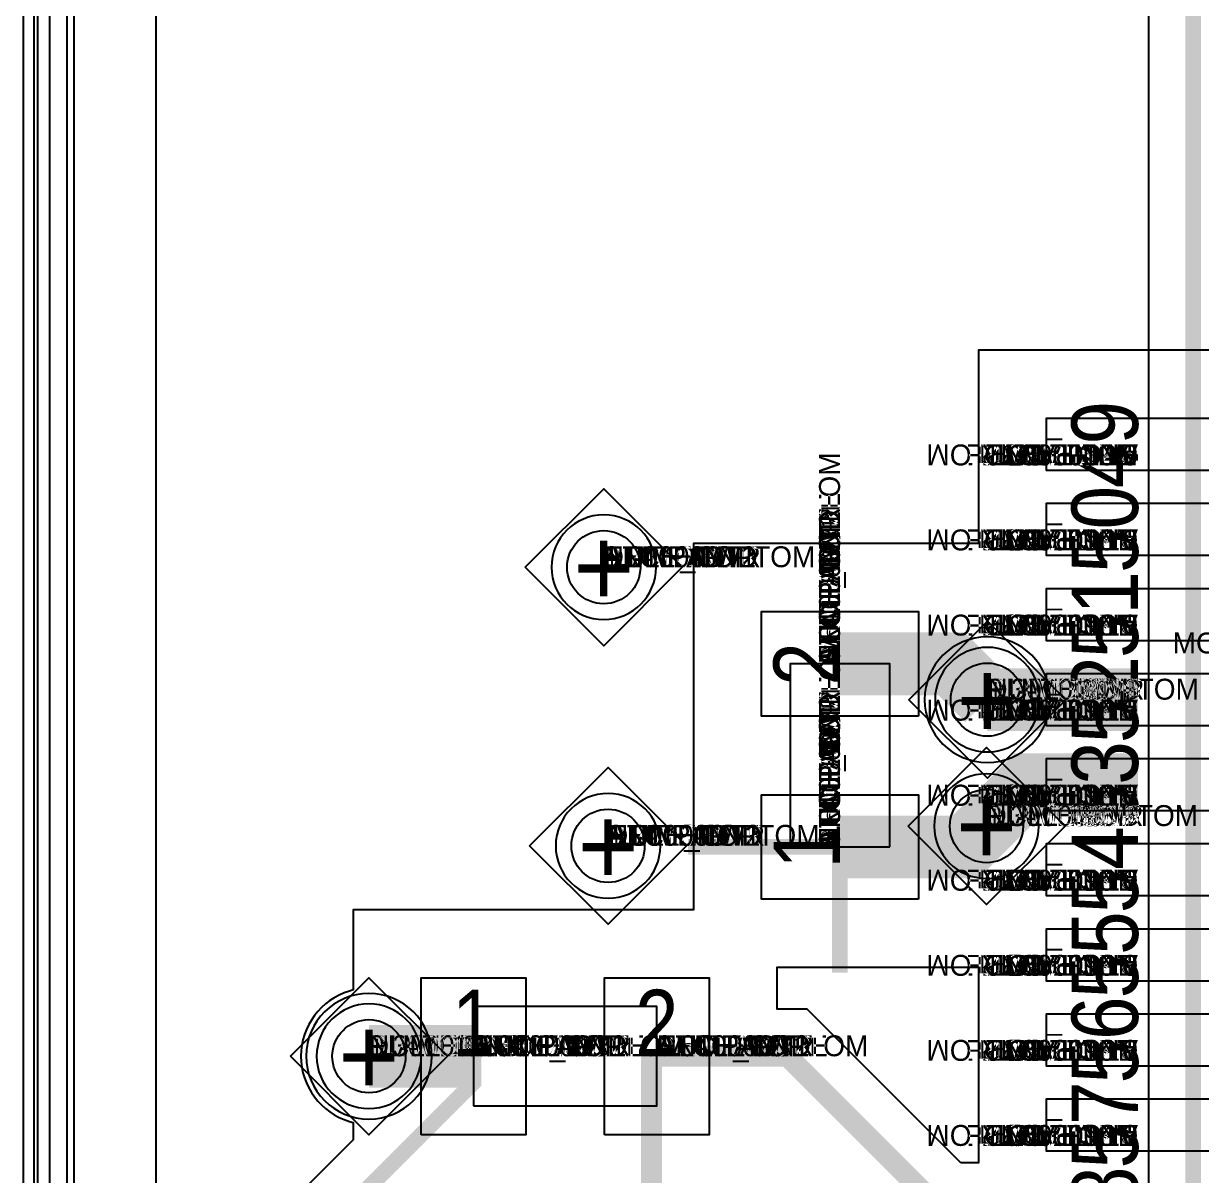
# Model space of a CAD drawing. Extents: x 0 to 323, y 0 to 320.
# Drawn here: x 0 to 11.25, y 78.46 to 89.47 of the extents above; entities that cross this region are included whole.
import ezdxf
from ezdxf.enums import TextEntityAlignment as Align

# ---------------------------------------------------------------- set-up
doc = ezdxf.new("R2010")
doc.units = 0
doc.header["$MEASUREMENT"] = 0
doc.layers.get('0').update_dxf_attribs({"linetype": 'CONTINUOUS'})
for name, color, linetype in [('BOARD_GEOMETRY_OUTLINE', 1, 'CONTINUOUS'), ('CDN_FIGURES', 7, 'CONTINUOUS'), ('ETCH_BOTTOM', 7, 'CONTINUOUS'), ('ETCH_GND', 3, 'CONTINUOUS'), ('ETCH_INT1', 4, 'CONTINUOUS'), ('ETCH_INT2', 5, 'CONTINUOUS'), ('ETCH_PWR', 6, 'CONTINUOUS'), ('ETCH_TOP', 2, 'CONTINUOUS'), ('MANUFACTURING_NCLEGEND-1-6', 8, 'CONTINUOUS'), ('PACKAGE_GEOMETRY_ASSEMBLY_TOP', 11, 'CONTINUOUS'), ('PACKAGE_GEOMETRY_PIN_NUMBER', 9, 'CONTINUOUS')]:
    doc.layers.add(name, color=color, linetype=linetype)

# ---------------------------------------------------------------- blocks, each defined once
blk = doc.blocks.new('PAD_INFO')
for tag in ['SHAPE_TYPE', 'PAD_HEIGHT', 'PAD_LAYER', 'PAD_TYPE', 'PAD_WIDTH']:
    blk.add_attdef(tag, (0, 0), '', height=0.2)
at = {"flags": 2}
blk.add_attdef('CDN_TYPE', (0, 0), '', height=0.2, dxfattribs=at)
blk = doc.blocks.new('DRILL_INFO')
at = {"flags": 2}
blk.add_attdef('CDN_TYPE', (0, 0), '', height=0.2, dxfattribs=at)
for tag in ['FSHAPE', 'FCHAR', 'DRILL_HEIGHT', 'DIAMETER', 'PLATED', 'DRILL_WIDTH']:
    blk.add_attdef(tag, (0, 0), '', height=0.2)
blk = doc.blocks.new('VIA0700X0300')
at = {"layer": 'ETCH_BOTTOM'}
blk.add_circle((0, 0), 0.35, dxfattribs=at)
at = {"layer": 'ETCH_GND'}
blk.add_circle((0, 0), 0.35, dxfattribs=at)
at = {"layer": 'ETCH_INT1'}
blk.add_circle((0, 0), 0.35, dxfattribs=at)
at = {"layer": 'ETCH_INT2'}
blk.add_circle((0, 0), 0.35, dxfattribs=at)
at = {"layer": 'ETCH_PWR'}
blk.add_circle((0, 0), 0.35, dxfattribs=at)
at = {"layer": 'ETCH_TOP'}
blk.add_circle((0, 0), 0.35, dxfattribs=at)
ref = blk.add_blockref('PAD_INFO', (0, 0))
ref.add_attrib('PAD_LAYER', 'ETCH_TOP', (0, 0), dxfattribs={"height": 0.2})
ref.add_attrib('SHAPE_TYPE', 'NULL', (0, 0), dxfattribs={"height": 0.2})
ref.add_attrib('PAD_TYPE', 'ANTIPAD', (0, 0), dxfattribs={"height": 0.2})
ref.add_attrib('PAD_WIDTH', '0.000000', (0, 0), dxfattribs={"height": 0.2})
ref.add_attrib('PAD_HEIGHT', '0.000000', (0, 0), dxfattribs={"height": 0.2})
ref = blk.add_blockref('PAD_INFO', (0, 0))
ref.add_attrib('PAD_LAYER', 'ETCH_GND', (0, 0), dxfattribs={"height": 0.2})
ref.add_attrib('SHAPE_TYPE', 'NULL', (0, 0), dxfattribs={"height": 0.2})
ref.add_attrib('PAD_TYPE', 'ANTIPAD', (0, 0), dxfattribs={"height": 0.2})
ref.add_attrib('PAD_WIDTH', '0.000000', (0, 0), dxfattribs={"height": 0.2})
ref.add_attrib('PAD_HEIGHT', '0.000000', (0, 0), dxfattribs={"height": 0.2})
ref = blk.add_blockref('PAD_INFO', (0, 0))
ref.add_attrib('PAD_LAYER', 'ETCH_INT1', (0, 0), dxfattribs={"height": 0.2})
ref.add_attrib('SHAPE_TYPE', 'NULL', (0, 0), dxfattribs={"height": 0.2})
ref.add_attrib('PAD_TYPE', 'ANTIPAD', (0, 0), dxfattribs={"height": 0.2})
ref.add_attrib('PAD_WIDTH', '0.000000', (0, 0), dxfattribs={"height": 0.2})
ref.add_attrib('PAD_HEIGHT', '0.000000', (0, 0), dxfattribs={"height": 0.2})
ref = blk.add_blockref('PAD_INFO', (0, 0))
ref.add_attrib('PAD_LAYER', 'ETCH_INT2', (0, 0), dxfattribs={"height": 0.2})
ref.add_attrib('SHAPE_TYPE', 'NULL', (0, 0), dxfattribs={"height": 0.2})
ref.add_attrib('PAD_TYPE', 'ANTIPAD', (0, 0), dxfattribs={"height": 0.2})
ref.add_attrib('PAD_WIDTH', '0.000000', (0, 0), dxfattribs={"height": 0.2})
ref.add_attrib('PAD_HEIGHT', '0.000000', (0, 0), dxfattribs={"height": 0.2})
ref = blk.add_blockref('PAD_INFO', (0, 0))
ref.add_attrib('PAD_LAYER', 'ETCH_PWR', (0, 0), dxfattribs={"height": 0.2})
ref.add_attrib('SHAPE_TYPE', 'NULL', (0, 0), dxfattribs={"height": 0.2})
ref.add_attrib('PAD_TYPE', 'ANTIPAD', (0, 0), dxfattribs={"height": 0.2})
ref.add_attrib('PAD_WIDTH', '0.000000', (0, 0), dxfattribs={"height": 0.2})
ref.add_attrib('PAD_HEIGHT', '0.000000', (0, 0), dxfattribs={"height": 0.2})
ref = blk.add_blockref('PAD_INFO', (0, 0))
ref.add_attrib('PAD_LAYER', 'ETCH_BOTTOM', (0, 0), dxfattribs={"height": 0.2})
ref.add_attrib('SHAPE_TYPE', 'NULL', (0, 0), dxfattribs={"height": 0.2})
ref.add_attrib('PAD_TYPE', 'ANTIPAD', (0, 0), dxfattribs={"height": 0.2})
ref.add_attrib('PAD_WIDTH', '0.000000', (0, 0), dxfattribs={"height": 0.2})
ref.add_attrib('PAD_HEIGHT', '0.000000', (0, 0), dxfattribs={"height": 0.2})
ref = blk.add_blockref('PAD_INFO', (0, 0))
ref.add_attrib('PAD_LAYER', 'ETCH_TOP', (0, 0), dxfattribs={"height": 0.2})
ref.add_attrib('SHAPE_TYPE', 'NULL', (0, 0), dxfattribs={"height": 0.2})
ref.add_attrib('PAD_TYPE', 'THERMAL', (0, 0), dxfattribs={"height": 0.2})
ref.add_attrib('PAD_WIDTH', '0.000000', (0, 0), dxfattribs={"height": 0.2})
ref.add_attrib('PAD_HEIGHT', '0.000000', (0, 0), dxfattribs={"height": 0.2})
ref = blk.add_blockref('PAD_INFO', (0, 0))
ref.add_attrib('PAD_LAYER', 'ETCH_GND', (0, 0), dxfattribs={"height": 0.2})
ref.add_attrib('SHAPE_TYPE', 'NULL', (0, 0), dxfattribs={"height": 0.2})
ref.add_attrib('PAD_TYPE', 'THERMAL', (0, 0), dxfattribs={"height": 0.2})
ref.add_attrib('PAD_WIDTH', '0.000000', (0, 0), dxfattribs={"height": 0.2})
ref.add_attrib('PAD_HEIGHT', '0.000000', (0, 0), dxfattribs={"height": 0.2})
ref = blk.add_blockref('PAD_INFO', (0, 0))
ref.add_attrib('PAD_LAYER', 'ETCH_INT1', (0, 0), dxfattribs={"height": 0.2})
ref.add_attrib('SHAPE_TYPE', 'NULL', (0, 0), dxfattribs={"height": 0.2})
ref.add_attrib('PAD_TYPE', 'THERMAL', (0, 0), dxfattribs={"height": 0.2})
ref.add_attrib('PAD_WIDTH', '0.000000', (0, 0), dxfattribs={"height": 0.2})
ref.add_attrib('PAD_HEIGHT', '0.000000', (0, 0), dxfattribs={"height": 0.2})
ref = blk.add_blockref('PAD_INFO', (0, 0))
ref.add_attrib('PAD_LAYER', 'ETCH_INT2', (0, 0), dxfattribs={"height": 0.2})
ref.add_attrib('SHAPE_TYPE', 'NULL', (0, 0), dxfattribs={"height": 0.2})
ref.add_attrib('PAD_TYPE', 'THERMAL', (0, 0), dxfattribs={"height": 0.2})
ref.add_attrib('PAD_WIDTH', '0.000000', (0, 0), dxfattribs={"height": 0.2})
ref.add_attrib('PAD_HEIGHT', '0.000000', (0, 0), dxfattribs={"height": 0.2})
ref = blk.add_blockref('PAD_INFO', (0, 0))
ref.add_attrib('PAD_LAYER', 'ETCH_PWR', (0, 0), dxfattribs={"height": 0.2})
ref.add_attrib('SHAPE_TYPE', 'NULL', (0, 0), dxfattribs={"height": 0.2})
ref.add_attrib('PAD_TYPE', 'THERMAL', (0, 0), dxfattribs={"height": 0.2})
ref.add_attrib('PAD_WIDTH', '0.000000', (0, 0), dxfattribs={"height": 0.2})
ref.add_attrib('PAD_HEIGHT', '0.000000', (0, 0), dxfattribs={"height": 0.2})
ref = blk.add_blockref('PAD_INFO', (0, 0))
ref.add_attrib('PAD_LAYER', 'ETCH_BOTTOM', (0, 0), dxfattribs={"height": 0.2})
ref.add_attrib('SHAPE_TYPE', 'NULL', (0, 0), dxfattribs={"height": 0.2})
ref.add_attrib('PAD_TYPE', 'THERMAL', (0, 0), dxfattribs={"height": 0.2})
ref.add_attrib('PAD_WIDTH', '0.000000', (0, 0), dxfattribs={"height": 0.2})
ref.add_attrib('PAD_HEIGHT', '0.000000', (0, 0), dxfattribs={"height": 0.2})
ref = blk.add_blockref('PAD_INFO', (0, 0))
ref.add_attrib('PAD_LAYER', 'ETCH_TOP', (0, 0), dxfattribs={"height": 0.2})
ref.add_attrib('SHAPE_TYPE', 'CIRCLE', (0, 0), dxfattribs={"height": 0.2})
ref.add_attrib('PAD_TYPE', 'REGULAR', (0, 0), dxfattribs={"height": 0.2})
ref.add_attrib('PAD_WIDTH', '0.700000', (0, 0), dxfattribs={"height": 0.2})
ref.add_attrib('PAD_HEIGHT', '0.700000', (0, 0), dxfattribs={"height": 0.2})
ref = blk.add_blockref('PAD_INFO', (0, 0))
ref.add_attrib('PAD_LAYER', 'ETCH_GND', (0, 0), dxfattribs={"height": 0.2})
ref.add_attrib('SHAPE_TYPE', 'CIRCLE', (0, 0), dxfattribs={"height": 0.2})
ref.add_attrib('PAD_TYPE', 'REGULAR', (0, 0), dxfattribs={"height": 0.2})
ref.add_attrib('PAD_WIDTH', '0.700000', (0, 0), dxfattribs={"height": 0.2})
ref.add_attrib('PAD_HEIGHT', '0.700000', (0, 0), dxfattribs={"height": 0.2})
ref = blk.add_blockref('PAD_INFO', (0, 0))
ref.add_attrib('PAD_LAYER', 'ETCH_INT1', (0, 0), dxfattribs={"height": 0.2})
ref.add_attrib('SHAPE_TYPE', 'CIRCLE', (0, 0), dxfattribs={"height": 0.2})
ref.add_attrib('PAD_TYPE', 'REGULAR', (0, 0), dxfattribs={"height": 0.2})
ref.add_attrib('PAD_WIDTH', '0.700000', (0, 0), dxfattribs={"height": 0.2})
ref.add_attrib('PAD_HEIGHT', '0.700000', (0, 0), dxfattribs={"height": 0.2})
ref = blk.add_blockref('PAD_INFO', (0, 0))
ref.add_attrib('PAD_LAYER', 'ETCH_INT2', (0, 0), dxfattribs={"height": 0.2})
ref.add_attrib('SHAPE_TYPE', 'CIRCLE', (0, 0), dxfattribs={"height": 0.2})
ref.add_attrib('PAD_TYPE', 'REGULAR', (0, 0), dxfattribs={"height": 0.2})
ref.add_attrib('PAD_WIDTH', '0.700000', (0, 0), dxfattribs={"height": 0.2})
ref.add_attrib('PAD_HEIGHT', '0.700000', (0, 0), dxfattribs={"height": 0.2})
ref = blk.add_blockref('PAD_INFO', (0, 0))
ref.add_attrib('PAD_LAYER', 'ETCH_PWR', (0, 0), dxfattribs={"height": 0.2})
ref.add_attrib('SHAPE_TYPE', 'CIRCLE', (0, 0), dxfattribs={"height": 0.2})
ref.add_attrib('PAD_TYPE', 'REGULAR', (0, 0), dxfattribs={"height": 0.2})
ref.add_attrib('PAD_WIDTH', '0.700000', (0, 0), dxfattribs={"height": 0.2})
ref.add_attrib('PAD_HEIGHT', '0.700000', (0, 0), dxfattribs={"height": 0.2})
ref = blk.add_blockref('PAD_INFO', (0, 0))
ref.add_attrib('PAD_LAYER', 'ETCH_BOTTOM', (0, 0), dxfattribs={"height": 0.2})
ref.add_attrib('SHAPE_TYPE', 'CIRCLE', (0, 0), dxfattribs={"height": 0.2})
ref.add_attrib('PAD_TYPE', 'REGULAR', (0, 0), dxfattribs={"height": 0.2})
ref.add_attrib('PAD_WIDTH', '0.700000', (0, 0), dxfattribs={"height": 0.2})
ref.add_attrib('PAD_HEIGHT', '0.700000', (0, 0), dxfattribs={"height": 0.2})
ref = blk.add_blockref('DRILL_INFO', (0, 0))
ref.add_attrib('DIAMETER', '0.300000', (0, 0), dxfattribs={"height": 0.2})
ref.add_attrib('PLATED', 'PLATED', (0, 0), dxfattribs={"height": 0.2})
ref.add_attrib('FSHAPE', 'DIAMOND', (0, 0), dxfattribs={"height": 0.2})
ref.add_attrib('FCHAR', '+', (0, 0), dxfattribs={"height": 0.2})
ref.add_attrib('DRILL_WIDTH', '1.500000', (0, 0), dxfattribs={"height": 0.2})
ref.add_attrib('DRILL_HEIGHT', '1.500000', (0, 0), dxfattribs={"height": 0.2})
for tag in ['CDN_TYPE', 'PIN']:
    blk.add_attdef(tag, (0, 0), '', height=0.2)
at = {"flags": 2}
for tag in ['PSTKNAME', 'BBV']:
    blk.add_attdef(tag, (0, 0), '', height=0.2, dxfattribs=at)
blk = doc.blocks.new('FIGURE_DIAMOND')
at = {"layer": 'CDN_FIGURES'}
blk.add_lwpolyline([(-0.5, 0), (0, 0.5), (0.5, 0), (0, -0.5)], close=True, dxfattribs=at)
blk = doc.blocks.new('RC1750X0500TS')
at = {"layer": 'ETCH_TOP'}
blk.add_lwpolyline([(-0.875, -0.25), (-0.875, 0.25), (0.875, 0.25), (0.875, -0.25)], close=True, dxfattribs=at)
ref = blk.add_blockref('PAD_INFO', (0, 0))
ref.add_attrib('PAD_LAYER', 'ETCH_TOP', (0, 0), dxfattribs={"height": 0.2})
ref.add_attrib('SHAPE_TYPE', 'NULL', (0, 0), dxfattribs={"height": 0.2})
ref.add_attrib('PAD_TYPE', 'ANTIPAD', (0, 0), dxfattribs={"height": 0.2})
ref.add_attrib('PAD_WIDTH', '0.000000', (0, 0), dxfattribs={"height": 0.2})
ref.add_attrib('PAD_HEIGHT', '0.000000', (0, 0), dxfattribs={"height": 0.2})
ref = blk.add_blockref('PAD_INFO', (0, 0))
ref.add_attrib('PAD_LAYER', 'ETCH_GND', (0, 0), dxfattribs={"height": 0.2})
ref.add_attrib('SHAPE_TYPE', 'NULL', (0, 0), dxfattribs={"height": 0.2})
ref.add_attrib('PAD_TYPE', 'ANTIPAD', (0, 0), dxfattribs={"height": 0.2})
ref.add_attrib('PAD_WIDTH', '0.000000', (0, 0), dxfattribs={"height": 0.2})
ref.add_attrib('PAD_HEIGHT', '0.000000', (0, 0), dxfattribs={"height": 0.2})
ref = blk.add_blockref('PAD_INFO', (0, 0))
ref.add_attrib('PAD_LAYER', 'ETCH_INT1', (0, 0), dxfattribs={"height": 0.2})
ref.add_attrib('SHAPE_TYPE', 'NULL', (0, 0), dxfattribs={"height": 0.2})
ref.add_attrib('PAD_TYPE', 'ANTIPAD', (0, 0), dxfattribs={"height": 0.2})
ref.add_attrib('PAD_WIDTH', '0.000000', (0, 0), dxfattribs={"height": 0.2})
ref.add_attrib('PAD_HEIGHT', '0.000000', (0, 0), dxfattribs={"height": 0.2})
ref = blk.add_blockref('PAD_INFO', (0, 0))
ref.add_attrib('PAD_LAYER', 'ETCH_INT2', (0, 0), dxfattribs={"height": 0.2})
ref.add_attrib('SHAPE_TYPE', 'NULL', (0, 0), dxfattribs={"height": 0.2})
ref.add_attrib('PAD_TYPE', 'ANTIPAD', (0, 0), dxfattribs={"height": 0.2})
ref.add_attrib('PAD_WIDTH', '0.000000', (0, 0), dxfattribs={"height": 0.2})
ref.add_attrib('PAD_HEIGHT', '0.000000', (0, 0), dxfattribs={"height": 0.2})
ref = blk.add_blockref('PAD_INFO', (0, 0))
ref.add_attrib('PAD_LAYER', 'ETCH_PWR', (0, 0), dxfattribs={"height": 0.2})
ref.add_attrib('SHAPE_TYPE', 'NULL', (0, 0), dxfattribs={"height": 0.2})
ref.add_attrib('PAD_TYPE', 'ANTIPAD', (0, 0), dxfattribs={"height": 0.2})
ref.add_attrib('PAD_WIDTH', '0.000000', (0, 0), dxfattribs={"height": 0.2})
ref.add_attrib('PAD_HEIGHT', '0.000000', (0, 0), dxfattribs={"height": 0.2})
ref = blk.add_blockref('PAD_INFO', (0, 0))
ref.add_attrib('PAD_LAYER', 'ETCH_BOTTOM', (0, 0), dxfattribs={"height": 0.2})
ref.add_attrib('SHAPE_TYPE', 'NULL', (0, 0), dxfattribs={"height": 0.2})
ref.add_attrib('PAD_TYPE', 'ANTIPAD', (0, 0), dxfattribs={"height": 0.2})
ref.add_attrib('PAD_WIDTH', '0.000000', (0, 0), dxfattribs={"height": 0.2})
ref.add_attrib('PAD_HEIGHT', '0.000000', (0, 0), dxfattribs={"height": 0.2})
ref = blk.add_blockref('PAD_INFO', (0, 0))
ref.add_attrib('PAD_LAYER', 'ETCH_TOP', (0, 0), dxfattribs={"height": 0.2})
ref.add_attrib('SHAPE_TYPE', 'NULL', (0, 0), dxfattribs={"height": 0.2})
ref.add_attrib('PAD_TYPE', 'THERMAL', (0, 0), dxfattribs={"height": 0.2})
ref.add_attrib('PAD_WIDTH', '0.000000', (0, 0), dxfattribs={"height": 0.2})
ref.add_attrib('PAD_HEIGHT', '0.000000', (0, 0), dxfattribs={"height": 0.2})
ref = blk.add_blockref('PAD_INFO', (0, 0))
ref.add_attrib('PAD_LAYER', 'ETCH_GND', (0, 0), dxfattribs={"height": 0.2})
ref.add_attrib('SHAPE_TYPE', 'NULL', (0, 0), dxfattribs={"height": 0.2})
ref.add_attrib('PAD_TYPE', 'THERMAL', (0, 0), dxfattribs={"height": 0.2})
ref.add_attrib('PAD_WIDTH', '0.000000', (0, 0), dxfattribs={"height": 0.2})
ref.add_attrib('PAD_HEIGHT', '0.000000', (0, 0), dxfattribs={"height": 0.2})
ref = blk.add_blockref('PAD_INFO', (0, 0))
ref.add_attrib('PAD_LAYER', 'ETCH_INT1', (0, 0), dxfattribs={"height": 0.2})
ref.add_attrib('SHAPE_TYPE', 'NULL', (0, 0), dxfattribs={"height": 0.2})
ref.add_attrib('PAD_TYPE', 'THERMAL', (0, 0), dxfattribs={"height": 0.2})
ref.add_attrib('PAD_WIDTH', '0.000000', (0, 0), dxfattribs={"height": 0.2})
ref.add_attrib('PAD_HEIGHT', '0.000000', (0, 0), dxfattribs={"height": 0.2})
ref = blk.add_blockref('PAD_INFO', (0, 0))
ref.add_attrib('PAD_LAYER', 'ETCH_INT2', (0, 0), dxfattribs={"height": 0.2})
ref.add_attrib('SHAPE_TYPE', 'NULL', (0, 0), dxfattribs={"height": 0.2})
ref.add_attrib('PAD_TYPE', 'THERMAL', (0, 0), dxfattribs={"height": 0.2})
ref.add_attrib('PAD_WIDTH', '0.000000', (0, 0), dxfattribs={"height": 0.2})
ref.add_attrib('PAD_HEIGHT', '0.000000', (0, 0), dxfattribs={"height": 0.2})
ref = blk.add_blockref('PAD_INFO', (0, 0))
ref.add_attrib('PAD_LAYER', 'ETCH_PWR', (0, 0), dxfattribs={"height": 0.2})
ref.add_attrib('SHAPE_TYPE', 'NULL', (0, 0), dxfattribs={"height": 0.2})
ref.add_attrib('PAD_TYPE', 'THERMAL', (0, 0), dxfattribs={"height": 0.2})
ref.add_attrib('PAD_WIDTH', '0.000000', (0, 0), dxfattribs={"height": 0.2})
ref.add_attrib('PAD_HEIGHT', '0.000000', (0, 0), dxfattribs={"height": 0.2})
ref = blk.add_blockref('PAD_INFO', (0, 0))
ref.add_attrib('PAD_LAYER', 'ETCH_BOTTOM', (0, 0), dxfattribs={"height": 0.2})
ref.add_attrib('SHAPE_TYPE', 'NULL', (0, 0), dxfattribs={"height": 0.2})
ref.add_attrib('PAD_TYPE', 'THERMAL', (0, 0), dxfattribs={"height": 0.2})
ref.add_attrib('PAD_WIDTH', '0.000000', (0, 0), dxfattribs={"height": 0.2})
ref.add_attrib('PAD_HEIGHT', '0.000000', (0, 0), dxfattribs={"height": 0.2})
ref = blk.add_blockref('PAD_INFO', (0, 0))
ref.add_attrib('PAD_LAYER', 'ETCH_TOP', (0, 0), dxfattribs={"height": 0.2})
ref.add_attrib('SHAPE_TYPE', 'RECTANGLE', (0, 0), dxfattribs={"height": 0.2})
ref.add_attrib('PAD_TYPE', 'REGULAR', (0, 0), dxfattribs={"height": 0.2})
ref.add_attrib('PAD_WIDTH', '1.750000', (0, 0), dxfattribs={"height": 0.2})
ref.add_attrib('PAD_HEIGHT', '0.500000', (0, 0), dxfattribs={"height": 0.2})
ref = blk.add_blockref('PAD_INFO', (0, 0))
ref.add_attrib('PAD_LAYER', 'ETCH_GND', (0, 0), dxfattribs={"height": 0.2})
ref.add_attrib('SHAPE_TYPE', 'NULL', (0, 0), dxfattribs={"height": 0.2})
ref.add_attrib('PAD_TYPE', 'REGULAR', (0, 0), dxfattribs={"height": 0.2})
ref.add_attrib('PAD_WIDTH', '0.000000', (0, 0), dxfattribs={"height": 0.2})
ref.add_attrib('PAD_HEIGHT', '0.000000', (0, 0), dxfattribs={"height": 0.2})
ref = blk.add_blockref('PAD_INFO', (0, 0))
ref.add_attrib('PAD_LAYER', 'ETCH_INT1', (0, 0), dxfattribs={"height": 0.2})
ref.add_attrib('SHAPE_TYPE', 'NULL', (0, 0), dxfattribs={"height": 0.2})
ref.add_attrib('PAD_TYPE', 'REGULAR', (0, 0), dxfattribs={"height": 0.2})
ref.add_attrib('PAD_WIDTH', '0.000000', (0, 0), dxfattribs={"height": 0.2})
ref.add_attrib('PAD_HEIGHT', '0.000000', (0, 0), dxfattribs={"height": 0.2})
ref = blk.add_blockref('PAD_INFO', (0, 0))
ref.add_attrib('PAD_LAYER', 'ETCH_INT2', (0, 0), dxfattribs={"height": 0.2})
ref.add_attrib('SHAPE_TYPE', 'NULL', (0, 0), dxfattribs={"height": 0.2})
ref.add_attrib('PAD_TYPE', 'REGULAR', (0, 0), dxfattribs={"height": 0.2})
ref.add_attrib('PAD_WIDTH', '0.000000', (0, 0), dxfattribs={"height": 0.2})
ref.add_attrib('PAD_HEIGHT', '0.000000', (0, 0), dxfattribs={"height": 0.2})
ref = blk.add_blockref('PAD_INFO', (0, 0))
ref.add_attrib('PAD_LAYER', 'ETCH_PWR', (0, 0), dxfattribs={"height": 0.2})
ref.add_attrib('SHAPE_TYPE', 'NULL', (0, 0), dxfattribs={"height": 0.2})
ref.add_attrib('PAD_TYPE', 'REGULAR', (0, 0), dxfattribs={"height": 0.2})
ref.add_attrib('PAD_WIDTH', '0.000000', (0, 0), dxfattribs={"height": 0.2})
ref.add_attrib('PAD_HEIGHT', '0.000000', (0, 0), dxfattribs={"height": 0.2})
ref = blk.add_blockref('PAD_INFO', (0, 0))
ref.add_attrib('PAD_LAYER', 'ETCH_BOTTOM', (0, 0), dxfattribs={"height": 0.2})
ref.add_attrib('SHAPE_TYPE', 'NULL', (0, 0), dxfattribs={"height": 0.2})
ref.add_attrib('PAD_TYPE', 'REGULAR', (0, 0), dxfattribs={"height": 0.2})
ref.add_attrib('PAD_WIDTH', '0.000000', (0, 0), dxfattribs={"height": 0.2})
ref.add_attrib('PAD_HEIGHT', '0.000000', (0, 0), dxfattribs={"height": 0.2})
ref = blk.add_blockref('DRILL_INFO', (0, 0))
ref.add_attrib('DIAMETER', '0.000000', (0, 0), dxfattribs={"height": 0.2})
ref.add_attrib('PLATED', 'PLATED', (0, 0), dxfattribs={"height": 0.2})
ref.add_attrib('FSHAPE', 'NULL', (0, 0), dxfattribs={"height": 0.2})
ref.add_attrib('DRILL_WIDTH', '0.000000', (0, 0), dxfattribs={"height": 0.2})
ref.add_attrib('DRILL_HEIGHT', '0.000000', (0, 0), dxfattribs={"height": 0.2})
for tag in ['CDN_TYPE', 'PIN']:
    blk.add_attdef(tag, (0, 0), '', height=0.2)
at = {"flags": 2}
for tag in ['PSTKNAME', 'BBV']:
    blk.add_attdef(tag, (0, 0), '', height=0.2, dxfattribs=at)
blk = doc.blocks.new('F613')
at = {"layer": 'ETCH_TOP'}
ref = blk.add_blockref('RC1750X0500TS', (13.847, 1.653), dxfattribs=dict(at, rotation=90))
ref.add_attrib('CDN_TYPE', 'PIN', (0, 0), dxfattribs={"height": 0.2})
ref.add_attrib('PIN', '49', (0, 0), dxfattribs={"height": 0.2})
ref = blk.add_blockref('RC1750X0500TS', (13.035, 1.653), dxfattribs=dict(at, rotation=90))
ref.add_attrib('CDN_TYPE', 'PIN', (0, 0), dxfattribs={"height": 0.2})
ref.add_attrib('PIN', '50', (0, 0), dxfattribs={"height": 0.2})
ref = blk.add_blockref('RC1750X0500TS', (12.221, 1.653), dxfattribs=dict(at, rotation=90))
ref.add_attrib('CDN_TYPE', 'PIN', (0, 0), dxfattribs={"height": 0.2})
ref.add_attrib('PIN', '51', (0, 0), dxfattribs={"height": 0.2})
ref = blk.add_blockref('RC1750X0500TS', (11.408, 1.653), dxfattribs=dict(at, rotation=90))
ref.add_attrib('CDN_TYPE', 'PIN', (0, 0), dxfattribs={"height": 0.2})
ref.add_attrib('PIN', '52', (0, 0), dxfattribs={"height": 0.2})
ref = blk.add_blockref('RC1750X0500TS', (10.595, 1.653), dxfattribs=dict(at, rotation=90))
ref.add_attrib('CDN_TYPE', 'PIN', (0, 0), dxfattribs={"height": 0.2})
ref.add_attrib('PIN', '53', (0, 0), dxfattribs={"height": 0.2})
ref = blk.add_blockref('RC1750X0500TS', (9.782, 1.653), dxfattribs=dict(at, rotation=90))
ref.add_attrib('CDN_TYPE', 'PIN', (0, 0), dxfattribs={"height": 0.2})
ref.add_attrib('PIN', '54', (0, 0), dxfattribs={"height": 0.2})
ref = blk.add_blockref('RC1750X0500TS', (8.969, 1.653), dxfattribs=dict(at, rotation=90))
ref.add_attrib('CDN_TYPE', 'PIN', (0, 0), dxfattribs={"height": 0.2})
ref.add_attrib('PIN', '55', (0, 0), dxfattribs={"height": 0.2})
ref = blk.add_blockref('RC1750X0500TS', (8.156, 1.653), dxfattribs=dict(at, rotation=90))
ref.add_attrib('CDN_TYPE', 'PIN', (0, 0), dxfattribs={"height": 0.2})
ref.add_attrib('PIN', '56', (0, 0), dxfattribs={"height": 0.2})
ref = blk.add_blockref('RC1750X0500TS', (7.343, 1.653), dxfattribs=dict(at, rotation=90))
ref.add_attrib('CDN_TYPE', 'PIN', (0, 0), dxfattribs={"height": 0.2})
ref.add_attrib('PIN', '57', (0, 0), dxfattribs={"height": 0.2})
at = {"flags": 2}
for tag in ['SYMBOL_TYPE', 'CDN_TYPE', 'REFDES']:
    blk.add_attdef(tag, (0, 0), '', height=0.2, dxfattribs=at)
blk = doc.blocks.new('RC1000X1500TS')
at = {"layer": 'ETCH_TOP'}
blk.add_lwpolyline([(-0.5, -0.75), (-0.5, 0.75), (0.5, 0.75), (0.5, -0.75)], close=True, dxfattribs=at)
ref = blk.add_blockref('PAD_INFO', (0, 0))
ref.add_attrib('PAD_LAYER', 'ETCH_TOP', (0, 0), dxfattribs={"height": 0.2})
ref.add_attrib('SHAPE_TYPE', 'NULL', (0, 0), dxfattribs={"height": 0.2})
ref.add_attrib('PAD_TYPE', 'ANTIPAD', (0, 0), dxfattribs={"height": 0.2})
ref.add_attrib('PAD_WIDTH', '0.000000', (0, 0), dxfattribs={"height": 0.2})
ref.add_attrib('PAD_HEIGHT', '0.000000', (0, 0), dxfattribs={"height": 0.2})
ref = blk.add_blockref('PAD_INFO', (0, 0))
ref.add_attrib('PAD_LAYER', 'ETCH_GND', (0, 0), dxfattribs={"height": 0.2})
ref.add_attrib('SHAPE_TYPE', 'NULL', (0, 0), dxfattribs={"height": 0.2})
ref.add_attrib('PAD_TYPE', 'ANTIPAD', (0, 0), dxfattribs={"height": 0.2})
ref.add_attrib('PAD_WIDTH', '0.000000', (0, 0), dxfattribs={"height": 0.2})
ref.add_attrib('PAD_HEIGHT', '0.000000', (0, 0), dxfattribs={"height": 0.2})
ref = blk.add_blockref('PAD_INFO', (0, 0))
ref.add_attrib('PAD_LAYER', 'ETCH_INT1', (0, 0), dxfattribs={"height": 0.2})
ref.add_attrib('SHAPE_TYPE', 'NULL', (0, 0), dxfattribs={"height": 0.2})
ref.add_attrib('PAD_TYPE', 'ANTIPAD', (0, 0), dxfattribs={"height": 0.2})
ref.add_attrib('PAD_WIDTH', '0.000000', (0, 0), dxfattribs={"height": 0.2})
ref.add_attrib('PAD_HEIGHT', '0.000000', (0, 0), dxfattribs={"height": 0.2})
ref = blk.add_blockref('PAD_INFO', (0, 0))
ref.add_attrib('PAD_LAYER', 'ETCH_INT2', (0, 0), dxfattribs={"height": 0.2})
ref.add_attrib('SHAPE_TYPE', 'NULL', (0, 0), dxfattribs={"height": 0.2})
ref.add_attrib('PAD_TYPE', 'ANTIPAD', (0, 0), dxfattribs={"height": 0.2})
ref.add_attrib('PAD_WIDTH', '0.000000', (0, 0), dxfattribs={"height": 0.2})
ref.add_attrib('PAD_HEIGHT', '0.000000', (0, 0), dxfattribs={"height": 0.2})
ref = blk.add_blockref('PAD_INFO', (0, 0))
ref.add_attrib('PAD_LAYER', 'ETCH_PWR', (0, 0), dxfattribs={"height": 0.2})
ref.add_attrib('SHAPE_TYPE', 'NULL', (0, 0), dxfattribs={"height": 0.2})
ref.add_attrib('PAD_TYPE', 'ANTIPAD', (0, 0), dxfattribs={"height": 0.2})
ref.add_attrib('PAD_WIDTH', '0.000000', (0, 0), dxfattribs={"height": 0.2})
ref.add_attrib('PAD_HEIGHT', '0.000000', (0, 0), dxfattribs={"height": 0.2})
ref = blk.add_blockref('PAD_INFO', (0, 0))
ref.add_attrib('PAD_LAYER', 'ETCH_BOTTOM', (0, 0), dxfattribs={"height": 0.2})
ref.add_attrib('SHAPE_TYPE', 'NULL', (0, 0), dxfattribs={"height": 0.2})
ref.add_attrib('PAD_TYPE', 'ANTIPAD', (0, 0), dxfattribs={"height": 0.2})
ref.add_attrib('PAD_WIDTH', '0.000000', (0, 0), dxfattribs={"height": 0.2})
ref.add_attrib('PAD_HEIGHT', '0.000000', (0, 0), dxfattribs={"height": 0.2})
ref = blk.add_blockref('PAD_INFO', (0, 0))
ref.add_attrib('PAD_LAYER', 'ETCH_TOP', (0, 0), dxfattribs={"height": 0.2})
ref.add_attrib('SHAPE_TYPE', 'NULL', (0, 0), dxfattribs={"height": 0.2})
ref.add_attrib('PAD_TYPE', 'THERMAL', (0, 0), dxfattribs={"height": 0.2})
ref.add_attrib('PAD_WIDTH', '0.000000', (0, 0), dxfattribs={"height": 0.2})
ref.add_attrib('PAD_HEIGHT', '0.000000', (0, 0), dxfattribs={"height": 0.2})
ref = blk.add_blockref('PAD_INFO', (0, 0))
ref.add_attrib('PAD_LAYER', 'ETCH_GND', (0, 0), dxfattribs={"height": 0.2})
ref.add_attrib('SHAPE_TYPE', 'NULL', (0, 0), dxfattribs={"height": 0.2})
ref.add_attrib('PAD_TYPE', 'THERMAL', (0, 0), dxfattribs={"height": 0.2})
ref.add_attrib('PAD_WIDTH', '0.000000', (0, 0), dxfattribs={"height": 0.2})
ref.add_attrib('PAD_HEIGHT', '0.000000', (0, 0), dxfattribs={"height": 0.2})
ref = blk.add_blockref('PAD_INFO', (0, 0))
ref.add_attrib('PAD_LAYER', 'ETCH_INT1', (0, 0), dxfattribs={"height": 0.2})
ref.add_attrib('SHAPE_TYPE', 'NULL', (0, 0), dxfattribs={"height": 0.2})
ref.add_attrib('PAD_TYPE', 'THERMAL', (0, 0), dxfattribs={"height": 0.2})
ref.add_attrib('PAD_WIDTH', '0.000000', (0, 0), dxfattribs={"height": 0.2})
ref.add_attrib('PAD_HEIGHT', '0.000000', (0, 0), dxfattribs={"height": 0.2})
ref = blk.add_blockref('PAD_INFO', (0, 0))
ref.add_attrib('PAD_LAYER', 'ETCH_INT2', (0, 0), dxfattribs={"height": 0.2})
ref.add_attrib('SHAPE_TYPE', 'NULL', (0, 0), dxfattribs={"height": 0.2})
ref.add_attrib('PAD_TYPE', 'THERMAL', (0, 0), dxfattribs={"height": 0.2})
ref.add_attrib('PAD_WIDTH', '0.000000', (0, 0), dxfattribs={"height": 0.2})
ref.add_attrib('PAD_HEIGHT', '0.000000', (0, 0), dxfattribs={"height": 0.2})
ref = blk.add_blockref('PAD_INFO', (0, 0))
ref.add_attrib('PAD_LAYER', 'ETCH_PWR', (0, 0), dxfattribs={"height": 0.2})
ref.add_attrib('SHAPE_TYPE', 'NULL', (0, 0), dxfattribs={"height": 0.2})
ref.add_attrib('PAD_TYPE', 'THERMAL', (0, 0), dxfattribs={"height": 0.2})
ref.add_attrib('PAD_WIDTH', '0.000000', (0, 0), dxfattribs={"height": 0.2})
ref.add_attrib('PAD_HEIGHT', '0.000000', (0, 0), dxfattribs={"height": 0.2})
ref = blk.add_blockref('PAD_INFO', (0, 0))
ref.add_attrib('PAD_LAYER', 'ETCH_BOTTOM', (0, 0), dxfattribs={"height": 0.2})
ref.add_attrib('SHAPE_TYPE', 'NULL', (0, 0), dxfattribs={"height": 0.2})
ref.add_attrib('PAD_TYPE', 'THERMAL', (0, 0), dxfattribs={"height": 0.2})
ref.add_attrib('PAD_WIDTH', '0.000000', (0, 0), dxfattribs={"height": 0.2})
ref.add_attrib('PAD_HEIGHT', '0.000000', (0, 0), dxfattribs={"height": 0.2})
ref = blk.add_blockref('PAD_INFO', (0, 0))
ref.add_attrib('PAD_LAYER', 'ETCH_GND', (0, 0), dxfattribs={"height": 0.2})
ref.add_attrib('SHAPE_TYPE', 'NULL', (0, 0), dxfattribs={"height": 0.2})
ref.add_attrib('PAD_TYPE', 'REGULAR', (0, 0), dxfattribs={"height": 0.2})
ref.add_attrib('PAD_WIDTH', '0.000000', (0, 0), dxfattribs={"height": 0.2})
ref.add_attrib('PAD_HEIGHT', '0.000000', (0, 0), dxfattribs={"height": 0.2})
ref = blk.add_blockref('PAD_INFO', (0, 0))
ref.add_attrib('PAD_LAYER', 'ETCH_INT1', (0, 0), dxfattribs={"height": 0.2})
ref.add_attrib('SHAPE_TYPE', 'NULL', (0, 0), dxfattribs={"height": 0.2})
ref.add_attrib('PAD_TYPE', 'REGULAR', (0, 0), dxfattribs={"height": 0.2})
ref.add_attrib('PAD_WIDTH', '0.000000', (0, 0), dxfattribs={"height": 0.2})
ref.add_attrib('PAD_HEIGHT', '0.000000', (0, 0), dxfattribs={"height": 0.2})
ref = blk.add_blockref('PAD_INFO', (0, 0))
ref.add_attrib('PAD_LAYER', 'ETCH_INT2', (0, 0), dxfattribs={"height": 0.2})
ref.add_attrib('SHAPE_TYPE', 'NULL', (0, 0), dxfattribs={"height": 0.2})
ref.add_attrib('PAD_TYPE', 'REGULAR', (0, 0), dxfattribs={"height": 0.2})
ref.add_attrib('PAD_WIDTH', '0.000000', (0, 0), dxfattribs={"height": 0.2})
ref.add_attrib('PAD_HEIGHT', '0.000000', (0, 0), dxfattribs={"height": 0.2})
ref = blk.add_blockref('PAD_INFO', (0, 0))
ref.add_attrib('PAD_LAYER', 'ETCH_PWR', (0, 0), dxfattribs={"height": 0.2})
ref.add_attrib('SHAPE_TYPE', 'NULL', (0, 0), dxfattribs={"height": 0.2})
ref.add_attrib('PAD_TYPE', 'REGULAR', (0, 0), dxfattribs={"height": 0.2})
ref.add_attrib('PAD_WIDTH', '0.000000', (0, 0), dxfattribs={"height": 0.2})
ref.add_attrib('PAD_HEIGHT', '0.000000', (0, 0), dxfattribs={"height": 0.2})
ref = blk.add_blockref('PAD_INFO', (0, 0))
ref.add_attrib('PAD_LAYER', 'ETCH_BOTTOM', (0, 0), dxfattribs={"height": 0.2})
ref.add_attrib('SHAPE_TYPE', 'NULL', (0, 0), dxfattribs={"height": 0.2})
ref.add_attrib('PAD_TYPE', 'REGULAR', (0, 0), dxfattribs={"height": 0.2})
ref.add_attrib('PAD_WIDTH', '0.000000', (0, 0), dxfattribs={"height": 0.2})
ref.add_attrib('PAD_HEIGHT', '0.000000', (0, 0), dxfattribs={"height": 0.2})
ref = blk.add_blockref('DRILL_INFO', (0, 0))
ref.add_attrib('DIAMETER', '0.000000', (0, 0), dxfattribs={"height": 0.2})
ref.add_attrib('PLATED', 'PLATED', (0, 0), dxfattribs={"height": 0.2})
ref.add_attrib('FSHAPE', 'NULL', (0, 0), dxfattribs={"height": 0.2})
ref.add_attrib('DRILL_WIDTH', '0.000000', (0, 0), dxfattribs={"height": 0.2})
ref.add_attrib('DRILL_HEIGHT', '0.000000', (0, 0), dxfattribs={"height": 0.2})
ref = blk.add_blockref('PAD_INFO', (0, 0))
ref.add_attrib('PAD_LAYER', 'ETCH_TOP', (0, 0), dxfattribs={"height": 0.2})
ref.add_attrib('SHAPE_TYPE', 'RECTANGLE', (0, 0), dxfattribs={"height": 0.2})
ref.add_attrib('PAD_TYPE', 'REGULAR', (0, 0), dxfattribs={"height": 0.2})
ref.add_attrib('PAD_WIDTH', '1.000000', (0, 0), dxfattribs={"height": 0.2})
ref.add_attrib('PAD_HEIGHT', '1.500000', (0, 0), dxfattribs={"height": 0.2})
for tag in ['CDN_TYPE', 'PIN']:
    blk.add_attdef(tag, (0, 0), '', height=0.2)
at = {"flags": 2}
for tag in ['PSTKNAME', 'BBV']:
    blk.add_attdef(tag, (0, 0), '', height=0.2, dxfattribs=at)
blk = doc.blocks.new('F56')
at = {"layer": 'PACKAGE_GEOMETRY_ASSEMBLY_TOP'}
blk.add_lwpolyline([(0, -0.475), (1.75, -0.475), (1.75, 0.475), (0, 0.475)], close=True, dxfattribs=at)
at = {"layer": 'ETCH_TOP'}
ref = blk.add_blockref('RC1000X1500TS', (0, 0), dxfattribs=at)
ref.add_attrib('CDN_TYPE', 'PIN', (0, 0), dxfattribs={"height": 0.2})
ref.add_attrib('PIN', '1', (0, 0), dxfattribs={"height": 0.2})
ref = blk.add_blockref('RC1000X1500TS', (1.75, 0), dxfattribs=at)
ref.add_attrib('CDN_TYPE', 'PIN', (0, 0), dxfattribs={"height": 0.2})
ref.add_attrib('PIN', '2', (0, 0), dxfattribs={"height": 0.2})
at = {"flags": 2}
for tag in ['SYMBOL_TYPE', 'CDN_TYPE', 'REFDES']:
    blk.add_attdef(tag, (0, 0), '', height=0.2, dxfattribs=at)

msp = doc.modelspace()

# ---------------------------------------------------------------- linework, layer by layer
at = {"layer": 'BOARD_GEOMETRY_OUTLINE'}
msp.add_lwpolyline([(0, 116.6), (0, 118.2), (190.2, 118.2), (190.2, 0), (0, 0), (0, 118.2)], dxfattribs=at)
at = {"layer": 'ETCH_BOTTOM'}
msp.add_lwpolyline([(0.135, 0.375), (0.135, 117.746), (189.669, 117.746), (189.669, 0.375)], close=True, dxfattribs=at)
msp.add_lwpolyline([(27.52, 112, 0.15, 0.15, 0), (26.395, 113.125, 0.15, 0.15, 0), (19.434, 113.125, 0.15, 0.15, 0), (11.175, 104.866, 0.15, 0.15, 0), (11.175, 70.664, 0.15, 0.15, 0), (13.966, 67.873, 0.15, 0.15, 0), (18.023, 67.873, 0.15, 0.15, 0), (18.77, 68.62, 0.15, 0.15, 0), (20.43, 68.62, 0.15, 0.15, 0)], format="xyseb", dxfattribs=at)
msp.add_lwpolyline([(10.75, 70.488), (10.75, 105.042)], dxfattribs=at)
for points in [[(9.208, 83.608, 1), (9.208, 82.408, 1)], [(3.3, 80.2, 1), (3.3, 79, 1)]]:
    msp.add_lwpolyline(points, format="xyb", close=True, dxfattribs=at)
at = {"layer": 'ETCH_GND'}
msp.add_lwpolyline([(189.5, 0.35), (0.1, 0.35), (0.1, 117.55), (189.5, 117.55)], close=True, dxfattribs=at)
for points in [[(9.708, 83.008, 1), (8.708, 83.008, 1)], [(3.8, 79.6, 1), (2.8, 79.6, 1)]]:
    msp.add_lwpolyline(points, format="xyb", close=True, dxfattribs=at)
at = {"layer": 'ETCH_INT1'}
msp.add_lwpolyline([(189.747, 0.331), (0.416, 0.331), (0.416, 117.577), (189.747, 117.577)], close=True, dxfattribs=at)
for points in [[(9.808, 83.008, 1), (8.608, 83.008, 1)], [(3.9, 79.6, 1), (2.7, 79.6, 1)]]:
    msp.add_lwpolyline(points, format="xyb", close=True, dxfattribs=at)
at = {"layer": 'ETCH_INT2'}
msp.add_lwpolyline([(189.88, 0.665), (0.485, 0.665), (0.485, 117.596), (189.88, 117.596)], close=True, dxfattribs=at)
for points in [[(9.708, 83.008, 1), (8.708, 83.008, 1)], [(3.8, 79.6, 1), (2.8, 79.6, 1)]]:
    msp.add_lwpolyline(points, format="xyb", close=True, dxfattribs=at)
at = {"layer": 'ETCH_PWR'}
msp.add_lwpolyline([(0.25, 36.85), (0.25, 117.35), (188.75, 117.35)], dxfattribs=at)
for points in [[(5.543, 84.774, 1), (5.543, 83.774, 1)], [(9.7, 81.8, 1), (8.7, 81.8, 1)], [(5.584, 82.111, 1), (5.584, 81.111, 1)], [(3.8, 79.6, 1), (2.8, 79.6, 1)]]:
    msp.add_lwpolyline(points, format="xyb", close=True, dxfattribs=at)
at = {"layer": 'ETCH_TOP'}
msp.add_lwpolyline([(1.266, 57.042), (1.266, 116.848), (46.35, 116.848)], dxfattribs=at)
for points, format in [([(11.4, 86.347), (9.122, 86.347), (9.122, 84.5), (6.4, 84.5), (6.4, 81), (3.15, 81), (3.15, 80.234), (3.114, 80.223, 0.744649), (3.114, 78.977), (3.15, 78.966), (3.15, 78.801), (2.2, 77.851)], "xyb"), ([(7.8, 83.35, 0.6, 0.6, 0), (8.866, 83.35, 0.6, 0.6, 0), (9.208, 83.008, 0.6, 0.6, 0)], "xyseb"), ([(10.647, 83.008, 0.6, 0.6, 0), (9.208, 83.008, 0.6, 0.6, 0)], "xyseb"), ([(10.647, 82.195, 0.6, 0.6, 0), (9.595, 82.195, 0.6, 0.6, 0), (9.2, 81.8, 0.6, 0.6, 0)], "xyseb"), ([(7.8, 81.6, 0.6, 0.6, 0), (9, 81.6, 0.6, 0.6, 0), (9.2, 81.8, 0.6, 0.6, 0)], "xyseb"), ([(6.349, 81.6, 0.15, 0.15, 0), (7.8, 81.6, 0.15, 0.15, 0)], "xyseb"), ([(7.8, 80.399, 0.15, 0.15, 0), (7.8, 81.6, 0.15, 0.15, 0)], "xyseb"), ([(4.3, 79.6, 0.6, 0.6, 0), (3.3, 79.6, 0.6, 0.6, 0)], "xyseb"), ([(4.3, 79.6, 0.15, 0.15, 0), (4.3, 79.35, 0.15, 0.15, 0), (2.625, 77.675, 0.15, 0.15, 0), (2.625, 72.662, 0.15, 0.15, 0), (11.762, 63.525, 0.15, 0.15, 0), (20.849, 63.525, 0.15, 0.15, 0), (22.999, 65.675, 0.15, 0.15, 0), (25.138, 65.675, 0.15, 0.15, 0), (26.95, 67.487, 0.15, 0.15, 0), (26.95, 67.613, 0.15, 0.15, 0), (30.137, 70.8, 0.15, 0.15, 0), (38.929, 70.8, 0.15, 0.15, 0), (39.247, 71.118, 0.15, 0.15, 0), (39.723, 71.118, 0.15, 0.15, 0), (40.041, 70.8, 0.15, 0.15, 0), (41.187, 70.8, 0.15, 0.15, 0), (41.787, 71.4, 0.15, 0.15, 0), (45.724, 71.4, 0.15, 0.15, 0), (49.024, 74.7, 0.15, 0.15, 0), (57.1, 74.7, 0.15, 0.15, 0), (57.65, 74.15, 0.15, 0.15, 0)], "xyseb"), ([(6, 77, 0.2, 0.2, 0), (6, 79.55, 0.2, 0.2, 0), (6.05, 79.6, 0.2, 0.2, 0)], "xyseb"), ([(10.647, 78.13, 0.2, 0.2, 0), (8.77, 78.13, 0.2, 0.2, 0), (7.3, 79.6, 0.2, 0.2, 0), (6.05, 79.6, 0.2, 0.2, 0)], "xyseb")]:
    msp.add_lwpolyline(points, format=format, dxfattribs=at)
msp.add_lwpolyline([(8.956, 78.58), (7.486, 80.05), (7.2, 80.05), (7.2, 80.45), (9.122, 80.45), (9.122, 78.58)], close=True, dxfattribs=at)

# ---------------------------------------------------------------- block references
at = {"rotation": 90}
for name, p in [('F613', (12.3, 71.6)), ('F56', (7.8, 81.6))]:
    msp.add_blockref(name, p, dxfattribs=at)
at = {"xscale": -1}
msp.add_blockref('F56', (14.75, 83.45), dxfattribs=at)
msp.add_blockref('F56', (4.3, 79.6))
at = {"layer": 'ETCH_TOP'}
for p in [(5.543, 84.274), (9.208, 83.008), (9.2, 81.8), (5.584, 81.611), (3.3, 79.6)]:
    msp.add_blockref('VIA0700X0300', p, dxfattribs=at)
at = {"layer": 'MANUFACTURING_NCLEGEND-1-6', "xscale": 1.5, "yscale": 1.5}
for p in [(5.543, 84.274), (9.208, 83.008), (9.2, 81.8), (5.584, 81.611), (3.3, 79.6)]:
    msp.add_blockref('FIGURE_DIAMOND', p, dxfattribs=at)

# ---------------------------------------------------------------- texts
at = {"layer": 'MANUFACTURING_NCLEGEND-1-6'}
for p in [(5.543, 84.274), (9.208, 83.008), (9.2, 81.8), (5.584, 81.611), (3.3, 79.6)]:
    msp.add_text('+', height=0.75, dxfattribs=at).set_placement(p, align=Align.MIDDLE_CENTER)
at = {"layer": 'PACKAGE_GEOMETRY_PIN_NUMBER', "width": 0.88}
for s, p in [('49', (10.647, 85.447)), ('50', (10.647, 84.635)), ('51', (10.647, 83.821)), ('2', (7.8, 83.35)), ('52', (10.647, 83.008)), ('53', (10.647, 82.195)), ('1', (7.8, 81.6)), ('54', (10.647, 81.382)), ('55', (10.647, 80.569)), ('56', (10.647, 79.756)), ('57', (10.647, 78.943)), ('58', (10.647, 78.13))]:
    msp.add_text(s, height=0.635, rotation=90, dxfattribs=at).set_placement(p, align=Align.CENTER)
for s, p in [('2', (6.05, 79.6)), ('1', (4.3, 79.6))]:
    msp.add_text(s, height=0.635, dxfattribs=at).set_placement(p, align=Align.CENTER)

doc.saveas('drawing.dxf')
